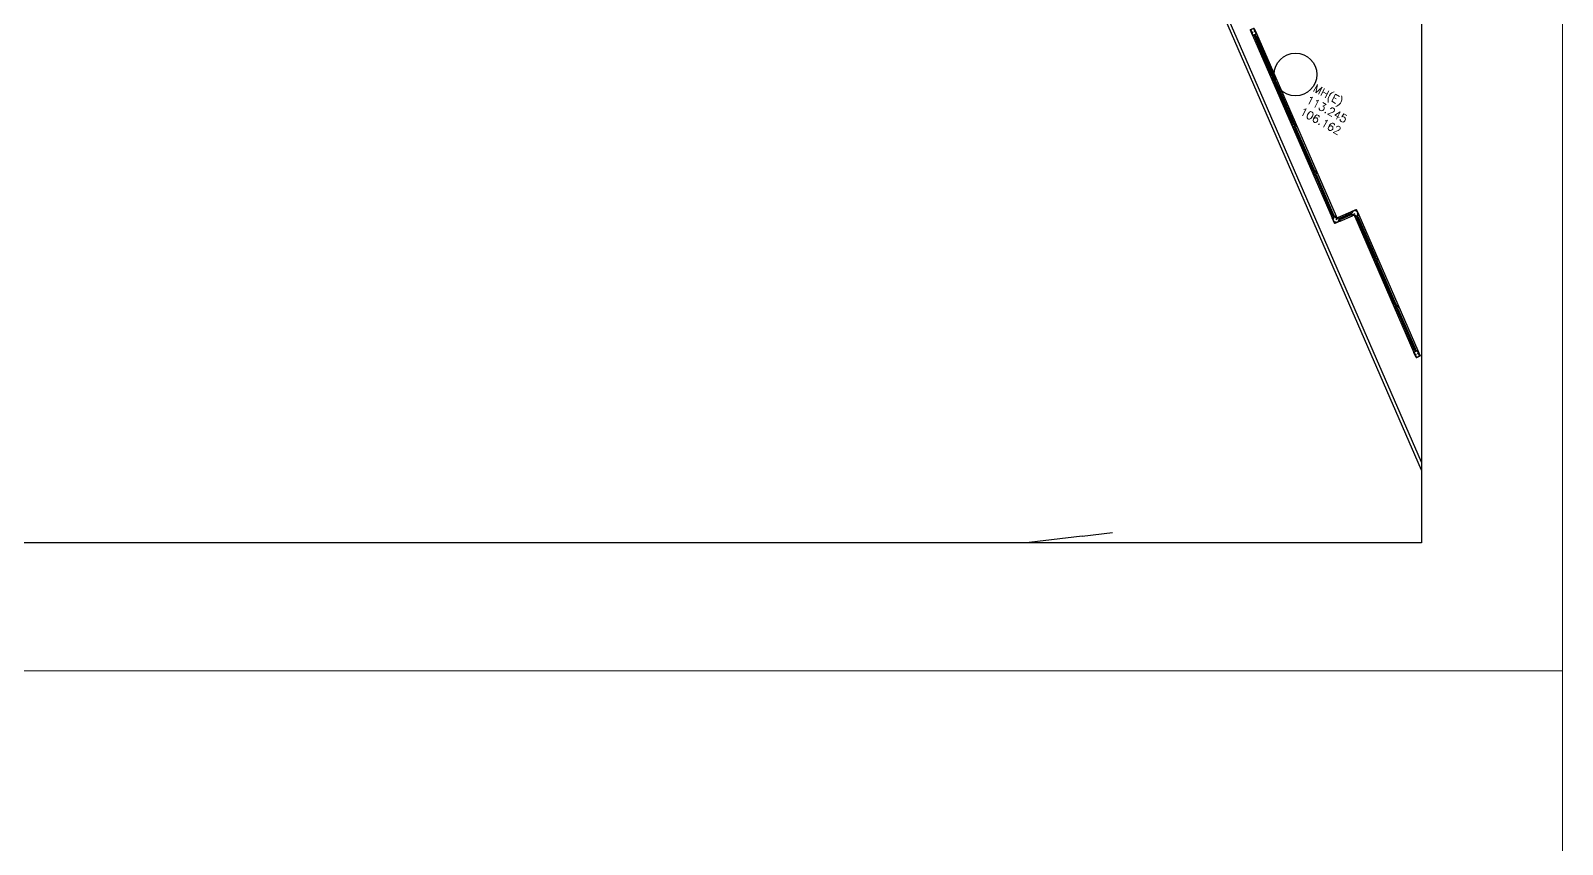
# Model space of a CAD drawing. Extents: x -15449 to 568150, y -1239737 to 53667.
# Drawn here: x 15406.89 to 15431.45, y 7552.09 to 7565.14 of the extents above; entities that cross this region are included whole.
import ezdxf

# ---------------------------------------------------------------- set-up
doc = ezdxf.new("R2010")
doc.units = 0
doc.header["$LTSCALE"] = 8
doc.layers.add('boundary line', color=1, linetype='CONTINUOUS')
doc.layers.add('KEY PLANE', color=8, linetype='CONTINUOUS')
doc.layers.add('G-ANNO-TTLB', color=7, linetype='CONTINUOUS', lineweight=9)
doc.layers.add('Title Blocks', color=255, linetype='CONTINUOUS', lineweight=9)
doc.styles.add('X-F10A-LAY-S0-00-ASITE-001_EXTG_ROOF$0$X-IMFT-LAY-S0-00-AARCH-PHASE1R$0$Standard', font='romans.shx', dxfattribs={"width": 0.85})

# ---------------------------------------------------------------- blocks, each defined once
blk = doc.blocks.new('key plane')
at = {"layer": 'boundary line'}
blk.add_lwpolyline([(0, 0), (280702, 0), (280702, -206005), (0, -206005)], close=True, dxfattribs=at)
at = {"layer": 'KEY PLANE'}
for p, q in [((280702, -202601, -113027), (261131, -157609, -113027)), ((280702, -202601, -113027), (261131, -157609, -113027)), ((280702, -202601, -113027), (261131, -157609, -113027)), ((280702, -202225, -113027), (261268, -157549, -113027)), ((280702, -202225, -113027), (261268, -157549, -113027)), ((272794, -182232, -113027), (276518, -190793, -113027)), ((272880, -182241, -111857), (272870, -182218, -113027)), ((272902, -182286, -109518), (272872, -182217, -113027)), ((272900, -182287, -109518), (272880, -182241, -111857)), ((272943, -182268, -109518), (272913, -182199, -113027)), ((272925, -182221, -111857), (272915, -182198, -113027)), ((273730, -184134, -109518), (272922, -182277, -114781)), ((272945, -182267, -109518), (272925, -182221, -111857)), ((272977, -182152, -113046), (276701, -190713, -113046)), ((273707, -184144, -109518), (273737, -184213, -113027)), ((273710, -184143, -109518), (273740, -184211, -113027)), ((273750, -184125, -109518), (273780, -184194, -113027)), ((273753, -184124, -109518), (273783, -184193, -113027)), ((273760, -184203, -113027), (273820, -184340, -113027)), ((273827, -184419, -109518), (273797, -184350, -113027)), ((273827, -184419, -113027), (273797, -184350, -113027)), ((273830, -184418, -109518), (273800, -184349, -113027)), ((273830, -184418, -113027), (273800, -184349, -113027)), ((273870, -184400, -109518), (273840, -184331, -113027)), ((273870, -184400, -113027), (273840, -184331, -113027)), ((273873, -184399, -109518), (273843, -184330, -113027)), ((273873, -184399, -113027), (273843, -184330, -113027)), ((274688, -186335, -109518), (273850, -184409, -114781)), ((274688, -186335, -113027), (273850, -184409, -113027)), ((274665, -186345, -109518), (274695, -186413, -113027)), ((274665, -186345, -113027), (274695, -186413, -113027)), ((274667, -186343, -109518), (274697, -186412, -113027)), ((274667, -186343, -113027), (274697, -186412, -113027)), ((274708, -186326, -109518), (274738, -186395, -113027)), ((274708, -186326, -113027), (274738, -186395, -113027)), ((274710, -186325, -109518), (274740, -186393, -113027)), ((274710, -186325, -113027), (274740, -186393, -113027)), ((274717, -186403, -113027), (274777, -186541, -113027)), ((274784, -186620, -109518), (274754, -186551, -113027)), ((274784, -186620, -113027), (274754, -186551, -113027)), ((274787, -186619, -109518), (274757, -186550, -113027)), ((274787, -186619, -113027), (274757, -186550, -113027)), ((274827, -186601, -109518), (274797, -186532, -113027)), ((274827, -186601, -113027), (274797, -186532, -113027)), ((274830, -186600, -109518), (274800, -186531, -113027)), ((274830, -186600, -113027), (274800, -186531, -113027)), ((274807, -186610, -109518), (275645, -188535, -114781)), ((274807, -186610, -113027), (275645, -188535, -113027)), ((275622, -188545, -109518), (275652, -188614, -113027)), ((275622, -188545, -113027), (275652, -188614, -113027)), ((275625, -188544, -109518), (275655, -188613, -113027)), ((275625, -188544, -113027), (275655, -188613, -113027)), ((275665, -188527, -109518), (275695, -188595, -113027)), ((275665, -188527, -113027), (275695, -188595, -113027)), ((275668, -188525, -109518), (275698, -188594, -113027)), ((275668, -188525, -113027), (275698, -188594, -113027)), ((275735, -188742, -113027), (275675, -188604, -113027)), ((275785, -188802, -109518), (275755, -188733, -113027)), ((275787, -188801, -109518), (275758, -188732, -113027)), ((275742, -188821, -109518), (275712, -188752, -113027)), ((275744, -188819, -109518), (275714, -188751, -113027)), ((275765, -188811, -109518), (276572, -190667, -114781)), ((276549, -190677, -109518), (276569, -190723, -111857)), ((276552, -190676, -109518), (276582, -190745, -113027)), ((276569, -190723, -111857), (276579, -190746, -113027)), ((276592, -190659, -109518), (276622, -190727, -113027)), ((276595, -190658, -109518), (276615, -190703, -111857)), ((276615, -190703, -111857), (276625, -190726, -113027)), ((276734, -190788, -113027), (276724, -190812, -113027)), ((276809, -190755, -113027), (277392, -190502, -113027)), ((276924, -190787, -109518), (276855, -190817, -113027)), ((276925, -190790, -109518), (276857, -190820, -113027)), ((276943, -190830, -109518), (276874, -190860, -113027)), ((276944, -190833, -109518), (276875, -190863, -113027)), ((276889, -190939, -113027), (277471, -190685, -113027)), ((276934, -190810, -109518), (277346, -190631, -114801)), ((277336, -190608, -109537), (277405, -190578, -113046)), ((277337, -190611, -109537), (277406, -190581, -113046)), ((277355, -190651, -109537), (277424, -190621, -113046)), ((277356, -190654, -109537), (277425, -190624, -113046)), ((277547, -190653, -113046), (277556, -190629, -113046)), ((277579, -190728, -113027), (280346, -197088, -113027)), ((277685, -190783, -109518), (277655, -190714, -113027)), ((277685, -190783, -113027), (277655, -190714, -113027)), ((277688, -190782, -109518), (277658, -190713, -113027)), ((277688, -190782, -113027), (277658, -190713, -113027)), ((277728, -190764, -109518), (277698, -190696, -113027)), ((277728, -190764, -113027), (277698, -190696, -113027)), ((277731, -190763, -109518), (277701, -190694, -113027)), ((277731, -190763, -113027), (277701, -190694, -113027)), ((278516, -192630, -109518), (277708, -190773, -114781)), ((278516, -192630, -113027), (277708, -190773, -113027)), ((277763, -190648, -113046), (280529, -197008, -113046)), ((278493, -192640, -109518), (278523, -192709, -113027)), ((278493, -192640, -113027), (278523, -192709, -113027)), ((278496, -192639, -109518), (278526, -192708, -113027)), ((278496, -192639, -113027), (278526, -192708, -113027)), ((278536, -192621, -109518), (278566, -192690, -113027)), ((278536, -192621, -113027), (278566, -192690, -113027)), ((278539, -192620, -109518), (278569, -192689, -113027)), ((278539, -192620, -113027), (278569, -192689, -113027)), ((278546, -192699, -113027), (278606, -192836, -113027)), ((278613, -192915, -109518), (278583, -192846, -113027)), ((278613, -192915, -113027), (278583, -192846, -113027)), ((278615, -192914, -109518), (278585, -192845, -113027)), ((278615, -192914, -113027), (278585, -192845, -113027)), ((278656, -192896, -109518), (278626, -192828, -113027)), ((278656, -192896, -113027), (278626, -192828, -113027)), ((278658, -192895, -109518), (278628, -192826, -113027)), ((278658, -192895, -113027), (278628, -192826, -113027)), ((278635, -192905, -109518), (279473, -194831, -114781)), ((278635, -192905, -113027), (279473, -194831, -113027)), ((279450, -194841, -109518), (279480, -194910, -113027)), ((279450, -194841, -113027), (279480, -194910, -113027)), ((279453, -194840, -109518), (279483, -194908, -113027)), ((279453, -194840, -113027), (279483, -194908, -113027)), ((279493, -194822, -109518), (279523, -194891, -113027)), ((279493, -194822, -113027), (279523, -194891, -113027)), ((279496, -194821, -109518), (279526, -194890, -113027)), ((279496, -194821, -113027), (279526, -194890, -113027)), ((279563, -195037, -113027), (279503, -194900, -113027)), ((279570, -195116, -109518), (279540, -195047, -113027)), ((279573, -195115, -109518), (279543, -195046, -113027)), ((279613, -195097, -109518), (279583, -195028, -113027)), ((279616, -195096, -109518), (279586, -195027, -113027)), ((279593, -195106, -109518), (280400, -196963, -114781)), ((280378, -196973, -109518), (280398, -197019, -111857)), ((280380, -196972, -109518), (280410, -197041, -113027)), ((280398, -197019, -111857), (280407, -197042, -113027)), ((280421, -196954, -109518), (280451, -197023, -113027)), ((280423, -196953, -109518), (280443, -196999, -111857)), ((280443, -196999, -111857), (280453, -197022, -113027)), ((264800, -205698, -113027), (262318, -205998, -113027)), ((264800, -205698, -113027), (266235, -205526, -113027))]:
    blk.add_line(p, q, dxfattribs=at)
for points, elevation in [([(272698, -181966), (272848, -181900), (272872, -181910), (272977, -182152), (272968, -182175), (272817, -182241), (272794, -182232), (272688, -181989)], -114781), ([(272961, -182159), (272855, -181917), (272705, -181982), (272810, -182224)], -114781), ([(272955, -182263), (273763, -184120), (273698, -184148), (272890, -182291)], -114781), ([(273751, -184370), (273889, -184310), (273829, -184173), (273691, -184233)], -113027), ([(273882, -184395), (274720, -186321), (274655, -186349), (273817, -184423)], -114781), ([(273882, -184395), (274720, -186321), (274655, -186349), (273817, -184423)], -113027), ([(274709, -186571), (274846, -186511), (274786, -186373), (274649, -186433)], -113027), ([(275677, -188521), (274840, -186596), (274775, -186624), (275612, -188550)], -114781), ([(275677, -188521), (274840, -186596), (274775, -186624), (275612, -188550)], -113027), ([(275606, -188634), (275744, -188574), (275803, -188712), (275666, -188772)], -113027), ([(276605, -190653), (275797, -188796), (275732, -188825), (276540, -190682)], -114781), ([(276623, -191035), (276518, -190793), (276527, -190769), (276677, -190704), (276701, -190713), (276734, -190788), (276809, -190755), (276833, -190765), (276898, -190915), (276889, -190939), (276647, -191044)], -113027), ([(276685, -190720), (276724, -190812), (276816, -190772), (276882, -190922), (276639, -191028), (276534, -190785)], -113027), ([(277332, -190598), (276920, -190778), (276948, -190842), (277360, -190663)], -114781), ([(277657, -190406), (277763, -190648), (277753, -190672), (277603, -190737), (277579, -190728), (277547, -190653), (277471, -190685), (277448, -190676), (277382, -190526), (277392, -190502), (277634, -190397)], -113046), ([(277596, -190721), (277556, -190629), (277464, -190669), (277399, -190518), (277641, -190413), (277746, -190655)], -113046), ([(277740, -190759), (278548, -192616), (278483, -192644), (277676, -190787)], -114781), ([(277740, -190759), (278548, -192616), (278483, -192644), (277676, -190787)], -113027), ([(278537, -192866), (278674, -192807), (278614, -192669), (278477, -192729)], -113027), ([(279506, -194817), (278668, -192891), (278603, -192919), (279441, -194845)], -114781), ([(279506, -194817), (278668, -192891), (278603, -192919), (279441, -194845)], -113027), ([(279434, -194930), (279572, -194870), (279632, -195007), (279494, -195067)], -113027), ([(280433, -196949), (279625, -195092), (279560, -195120), (280368, -196977)], -114781), ([(280355, -197064), (280506, -196999), (280529, -197008), (280635, -197250), (280625, -197274), (280475, -197340), (280451, -197330), (280346, -197088)], -113046), ([(280618, -197258), (280513, -197016), (280362, -197081), (280468, -197323)], -113046)]:
    blk.add_lwpolyline(points, close=True, dxfattribs=dict(at, elevation=elevation))
for points, elevation in [([(272780, -182083), (272775, -182096), (272816, -182078)], -114781), ([(272794, -182232), (272810, -182224), (272817, -182241)], -114781), ([(272878, -182040), (272891, -182045), (272850, -182063)], -114781), ([(272968, -182175), (272961, -182159), (272977, -182152)], -114781), ([(273742, -184287), (273737, -184300), (273778, -184282)], -113027), ([(273834, -184247), (273847, -184252), (273806, -184270)], -113027), ([(274700, -186488), (274694, -186501), (274736, -186483)], -113027), ([(274791, -186448), (274804, -186453), (274763, -186471)], -113027), ([(275661, -188698), (275648, -188692), (275689, -188674)], -113027), ([(275753, -188658), (275758, -188644), (275716, -188662)], -113027), ([(276518, -190793), (276534, -190785), (276527, -190769)], -113027), ([(276584, -190829), (276571, -190824), (276612, -190806)], -113027), ([(276682, -190786), (276688, -190773), (276646, -190791)], -113027), ([(276701, -190713), (276685, -190720), (276677, -190704)], -113027), ([(276720, -190849), (276715, -190836), (276698, -190878)], -113027), ([(276791, -190814), (276778, -190809), (276796, -190850)], -113027), ([(276809, -190755), (276816, -190772), (276833, -190765)], -113027), ([(276833, -190912), (276828, -190925), (276810, -190884)], -113027), ([(277382, -190526), (277399, -190518), (277392, -190502)], -113046), ([(277447, -190529), (277452, -190515), (277470, -190557)], -113046), ([(277471, -190685), (277464, -190669), (277448, -190676)], -113046), ([(277489, -190627), (277503, -190632), (277485, -190591)], -113046), ([(277560, -190592), (277565, -190605), (277582, -190563)], -113046), ([(277579, -190728), (277596, -190721), (277603, -190737)], -113046), ([(277598, -190654), (277593, -190667), (277634, -190649)], -113046), ([(277615, -190452), (277628, -190446), (277611, -190488)], -113046), ([(277657, -190406), (277641, -190413), (277634, -190397)], -113046), ([(277696, -190612), (277709, -190617), (277668, -190635)], -113046), ([(277763, -190648), (277746, -190655), (277753, -190672)], -113046), ([(276623, -191035), (276639, -191028), (276647, -191044)], -113027), ([(276665, -190989), (276652, -190995), (276669, -190953)], -113027), ([(276898, -190915), (276882, -190922), (276889, -190939)], -113027), ([(278528, -192783), (278523, -192796), (278564, -192778)], -113027), ([(278619, -192743), (278633, -192748), (278591, -192766)], -113027), ([(279489, -194993), (279476, -194988), (279517, -194970)], -113027), ([(279581, -194953), (279586, -194940), (279545, -194958)], -113027), ([(280355, -197064), (280362, -197081), (280346, -197088)], -113046), ([(280437, -197181), (280432, -197195), (280473, -197177)], -113046), ([(280451, -197330), (280468, -197323), (280475, -197340)], -113046), ([(280529, -197008), (280513, -197016), (280506, -196999)], -113046), ([(280535, -197139), (280548, -197144), (280507, -197162)], -113046), ([(280625, -197274), (280618, -197258), (280635, -197250)], -113046)]:
    blk.add_lwpolyline(points, dxfattribs=dict(at, elevation=elevation))
at = {"layer": 'KEY PLANE', "ltscale": 0.1}
for points, elevation in [([(272896, -182291, -0.414214), (272897, -182288), (272948, -182266, -0.414214), (272951, -182267), (272962, -182292), (272961, -182293), (272950, -182268, 0.414214), (272948, -182267), (272898, -182289, 0.414214), (272897, -182291), (272908, -182316), (272907, -182316)], -114781), ([(272990, -182408), (272976, -182443, 0.414214), (272977, -182447), (272978, -182447), (272996, -182400), (272950, -182382), (272949, -182383, 0.414214), (272951, -182386), (272986, -182399, -0.414214)], -113027), ([(273047, -182541), (273034, -182576, 0.414214), (273035, -182580), (273036, -182580), (273054, -182533), (273007, -182515), (273007, -182515, 0.414214), (273009, -182519), (273043, -182532, -0.414214)], -113027), ([(273105, -182674), (273092, -182709, 0.414214), (273093, -182713), (273093, -182713), (273112, -182666), (273065, -182648), (273065, -182648, 0.414214), (273066, -182652), (273101, -182665, -0.414214)], -113027), ([(273163, -182807), (273149, -182842, 0.414214), (273151, -182845), (273151, -182846), (273170, -182799), (273123, -182781), (273123, -182781, 0.414214), (273124, -182785), (273159, -182798, -0.414214)], -113027), ([(273221, -182940), (273207, -182975, 0.414214), (273209, -182978), (273209, -182979), (273227, -182932), (273181, -182914), (273181, -182914, 0.414214), (273182, -182918), (273217, -182931, -0.414214)], -113027), ([(273279, -183073), (273265, -183108, 0.414214), (273266, -183111), (273267, -183112), (273285, -183065), (273239, -183047), (273239, -183047, 0.414214), (273240, -183050), (273275, -183064, -0.414214)], -113027), ([(273337, -183206), (273323, -183241, 0.414214), (273324, -183244), (273325, -183245), (273343, -183198), (273297, -183180), (273296, -183180, 0.414214), (273298, -183183), (273333, -183197, -0.414214)], -113027), ([(273394, -183339), (273381, -183374, 0.414214), (273382, -183377), (273383, -183378), (273401, -183331), (273354, -183313), (273354, -183313, 0.414214), (273356, -183316), (273391, -183330, -0.414214)], -113027), ([(273452, -183472), (273439, -183507, 0.414214), (273440, -183510), (273440, -183511), (273459, -183464), (273412, -183446), (273412, -183446, 0.414214), (273413, -183449), (273448, -183463, -0.414214)], -113027), ([(273510, -183605), (273496, -183640, 0.414214), (273498, -183643), (273498, -183644), (273517, -183597), (273470, -183579), (273470, -183579, 0.414214), (273471, -183582), (273506, -183596, -0.414214)], -113027), ([(273568, -183738), (273554, -183773, 0.414214), (273556, -183776), (273556, -183776), (273574, -183730), (273528, -183712), (273528, -183712, 0.414214), (273529, -183715), (273564, -183729, -0.414214)], -113027), ([(273626, -183871), (273612, -183906, 0.414214), (273613, -183909), (273614, -183909), (273632, -183863), (273586, -183845), (273586, -183845, 0.414214), (273587, -183848), (273622, -183862, -0.414214)], -113027), ([(273684, -184004), (273670, -184039, 0.414214), (273671, -184042), (273672, -184042), (273690, -183996), (273644, -183978), (273643, -183978, 0.414214), (273645, -183981), (273680, -183995, -0.414214)], -113027), ([(273702, -184143, 0.414214), (273705, -184145), (273755, -184123, 0.414214), (273757, -184119), (273746, -184094), (273744, -184095), (273755, -184120, -0.414214), (273755, -184121), (273704, -184143, -0.414214), (273703, -184143), (273692, -184118), (273691, -184118)], -114781), ([(273823, -184423, -0.414214), (273825, -184420), (273875, -184398, -0.414214), (273878, -184399), (273889, -184424), (273888, -184425), (273877, -184400, 0.414214), (273876, -184399), (273825, -184421, 0.414214), (273825, -184423), (273836, -184448), (273834, -184448)], -114781), ([(273823, -184423, -0.414214), (273825, -184420), (273875, -184398, -0.414214), (273878, -184399), (273889, -184424), (273888, -184425), (273877, -184400, 0.414214), (273876, -184399), (273825, -184421, 0.414214), (273825, -184423), (273836, -184448), (273834, -184448)], -113027), ([(273903, -184508), (273889, -184543, 0.414214), (273891, -184547), (273891, -184547), (273909, -184500), (273863, -184482), (273863, -184482, 0.414214), (273864, -184486), (273899, -184499, -0.414214)], -114781), ([(273961, -184641), (273947, -184676, 0.414214), (273948, -184679), (273949, -184680), (273967, -184633), (273921, -184615), (273921, -184615, 0.414214), (273922, -184619), (273957, -184632, -0.414214)], -114781), ([(273961, -184641), (273947, -184676, 0.414214), (273948, -184679), (273949, -184680), (273967, -184633), (273921, -184615), (273921, -184615, 0.414214), (273922, -184619), (273957, -184632, -0.414214)], -113027), ([(274019, -184774), (274005, -184809, 0.414214), (274006, -184812), (274007, -184813), (274025, -184766), (273979, -184748), (273978, -184748, 0.414214), (273980, -184752), (274015, -184765, -0.414214)], -114781), ([(274019, -184774), (274005, -184809, 0.414214), (274006, -184812), (274007, -184813), (274025, -184766), (273979, -184748), (273978, -184748, 0.414214), (273980, -184752), (274015, -184765, -0.414214)], -113027), ([(274077, -184907), (274063, -184942, 0.414214), (274064, -184945), (274065, -184946), (274083, -184899), (274036, -184881), (274036, -184881, 0.414214), (274038, -184884), (274073, -184898, -0.414214)], -114781), ([(274077, -184907), (274063, -184942, 0.414214), (274064, -184945), (274065, -184946), (274083, -184899), (274036, -184881), (274036, -184881, 0.414214), (274038, -184884), (274073, -184898, -0.414214)], -113027), ([(274134, -185040), (274121, -185075, 0.414214), (274122, -185078), (274123, -185079), (274141, -185032), (274094, -185014), (274094, -185014, 0.414214), (274095, -185017), (274130, -185031, -0.414214)], -114781), ([(274134, -185040), (274121, -185075, 0.414214), (274122, -185078), (274123, -185079), (274141, -185032), (274094, -185014), (274094, -185014, 0.414214), (274095, -185017), (274130, -185031, -0.414214)], -113027), ([(274192, -185173), (274178, -185208, 0.414214), (274180, -185211), (274180, -185212), (274199, -185165), (274152, -185147), (274152, -185147, 0.414214), (274153, -185150), (274188, -185164, -0.414214)], -114781), ([(274192, -185173), (274178, -185208, 0.414214), (274180, -185211), (274180, -185212), (274199, -185165), (274152, -185147), (274152, -185147, 0.414214), (274153, -185150), (274188, -185164, -0.414214)], -113027), ([(274250, -185306), (274236, -185341, 0.414214), (274238, -185344), (274238, -185345), (274257, -185298), (274210, -185280), (274210, -185280, 0.414214), (274211, -185283), (274246, -185297, -0.414214)], -114781), ([(274250, -185306), (274236, -185341, 0.414214), (274238, -185344), (274238, -185345), (274257, -185298), (274210, -185280), (274210, -185280, 0.414214), (274211, -185283), (274246, -185297, -0.414214)], -113027), ([(274308, -185439), (274294, -185474, 0.414214), (274295, -185477), (274296, -185478), (274314, -185431), (274268, -185413), (274268, -185413, 0.414214), (274269, -185416), (274304, -185430, -0.414214)], -114781), ([(274308, -185439), (274294, -185474, 0.414214), (274295, -185477), (274296, -185478), (274314, -185431), (274268, -185413), (274268, -185413, 0.414214), (274269, -185416), (274304, -185430, -0.414214)], -113027), ([(274366, -185572), (274352, -185607, 0.414214), (274353, -185610), (274354, -185610), (274372, -185564), (274326, -185546), (274325, -185546, 0.414214), (274327, -185549), (274362, -185563, -0.414214)], -114781), ([(274366, -185572), (274352, -185607, 0.414214), (274353, -185610), (274354, -185610), (274372, -185564), (274326, -185546), (274325, -185546, 0.414214), (274327, -185549), (274362, -185563, -0.414214)], -113027), ([(274424, -185705), (274410, -185740, 0.414214), (274411, -185743), (274412, -185743), (274430, -185697), (274384, -185679), (274383, -185679, 0.414214), (274385, -185682), (274420, -185696, -0.414214)], -114781), ([(274424, -185705), (274410, -185740, 0.414214), (274411, -185743), (274412, -185743), (274430, -185697), (274384, -185679), (274383, -185679, 0.414214), (274385, -185682), (274420, -185696, -0.414214)], -113027), ([(274481, -185838), (274468, -185873, 0.414214), (274469, -185876), (274470, -185876), (274488, -185830), (274441, -185812), (274441, -185812, 0.414214), (274442, -185815), (274477, -185829, -0.414214)], -114781), ([(274481, -185838), (274468, -185873, 0.414214), (274469, -185876), (274470, -185876), (274488, -185830), (274441, -185812), (274441, -185812, 0.414214), (274442, -185815), (274477, -185829, -0.414214)], -113027), ([(274539, -185971), (274525, -186006, 0.414214), (274527, -186009), (274527, -186009), (274546, -185963), (274499, -185945), (274499, -185945, 0.414214), (274500, -185948), (274535, -185962, -0.414214)], -114781), ([(274539, -185971), (274525, -186006, 0.414214), (274527, -186009), (274527, -186009), (274546, -185963), (274499, -185945), (274499, -185945, 0.414214), (274500, -185948), (274535, -185962, -0.414214)], -113027), ([(274597, -186104), (274583, -186139, 0.414214), (274585, -186142), (274585, -186142), (274604, -186096), (274557, -186077), (274557, -186078, 0.414214), (274558, -186081), (274593, -186095, -0.414214)], -114781), ([(274597, -186104), (274583, -186139, 0.414214), (274585, -186142), (274585, -186142), (274604, -186096), (274557, -186077), (274557, -186078, 0.414214), (274558, -186081), (274593, -186095, -0.414214)], -113027), ([(274655, -186237), (274641, -186272, 0.414214), (274643, -186275), (274643, -186275), (274661, -186229), (274615, -186210), (274615, -186211, 0.414214), (274616, -186214), (274651, -186228, -0.414214)], -114781), ([(274655, -186237), (274641, -186272, 0.414214), (274643, -186275), (274643, -186275), (274661, -186229), (274615, -186210), (274615, -186211, 0.414214), (274616, -186214), (274651, -186228, -0.414214)], -113027), ([(274659, -186344, 0.414214), (274662, -186346), (274713, -186324, 0.414214), (274714, -186320), (274703, -186295), (274702, -186296), (274713, -186321, -0.414214), (274712, -186322), (274662, -186344, -0.414214), (274660, -186344), (274650, -186318), (274648, -186319)], -114781), ([(274659, -186344, 0.414214), (274662, -186346), (274713, -186324, 0.414214), (274714, -186320), (274703, -186295), (274702, -186296), (274713, -186321, -0.414214), (274712, -186322), (274662, -186344, -0.414214), (274660, -186344), (274650, -186318), (274648, -186319)], -113027), ([(274781, -186624, -0.414214), (274782, -186621), (274832, -186599, -0.414214), (274836, -186600), (274847, -186625), (274845, -186626), (274834, -186601, 0.414214), (274833, -186600), (274783, -186622, 0.414214), (274782, -186623), (274793, -186649), (274792, -186649)], -114781), ([(274781, -186624, -0.414214), (274782, -186621), (274832, -186599, -0.414214), (274836, -186600), (274847, -186625), (274845, -186626), (274834, -186601, 0.414214), (274833, -186600), (274783, -186622, 0.414214), (274782, -186623), (274793, -186649), (274792, -186649)], -113027), ([(274856, -186700), (274821, -186686, -0.414214), (274820, -186683), (274820, -186683), (274867, -186701), (274848, -186748), (274848, -186747, -0.414214), (274847, -186744), (274860, -186709, 0.414214)], -114781), ([(274856, -186700), (274821, -186686, -0.414214), (274820, -186683), (274820, -186683), (274867, -186701), (274848, -186748), (274848, -186747, -0.414214), (274847, -186744), (274860, -186709, 0.414214)], -113027), ([(274914, -186833), (274879, -186819, -0.414214), (274878, -186816), (274878, -186816), (274925, -186834), (274906, -186881), (274906, -186880, -0.414214), (274904, -186877), (274918, -186842, 0.414214)], -114781), ([(274914, -186833), (274879, -186819, -0.414214), (274878, -186816), (274878, -186816), (274925, -186834), (274906, -186881), (274906, -186880, -0.414214), (274904, -186877), (274918, -186842, 0.414214)], -113027), ([(274972, -186966), (274937, -186952, -0.414214), (274936, -186949), (274936, -186949), (274982, -186967), (274964, -187013), (274964, -187013, -0.414214), (274962, -187010), (274976, -186975, 0.414214)], -114781), ([(274972, -186966), (274937, -186952, -0.414214), (274936, -186949), (274936, -186949), (274982, -186967), (274964, -187013), (274964, -187013, -0.414214), (274962, -187010), (274976, -186975, 0.414214)], -113027), ([(275030, -187099), (274995, -187085, -0.414214), (274994, -187082), (274994, -187082), (275040, -187100), (275022, -187146), (275021, -187146, -0.414214), (275020, -187143), (275034, -187108, 0.414214)], -114781), ([(275030, -187099), (274995, -187085, -0.414214), (274994, -187082), (274994, -187082), (275040, -187100), (275022, -187146), (275021, -187146, -0.414214), (275020, -187143), (275034, -187108, 0.414214)], -113027), ([(275088, -187232), (275053, -187218, -0.414214), (275051, -187215), (275052, -187215), (275098, -187233), (275080, -187279), (275079, -187279, -0.414214), (275078, -187276), (275092, -187241, 0.414214)], -114781), ([(275088, -187232), (275053, -187218, -0.414214), (275051, -187215), (275052, -187215), (275098, -187233), (275080, -187279), (275079, -187279, -0.414214), (275078, -187276), (275092, -187241, 0.414214)], -113027), ([(275146, -187365), (275111, -187351, -0.414214), (275109, -187348), (275109, -187348), (275156, -187366), (275138, -187412), (275137, -187412, -0.414214), (275136, -187409), (275150, -187374, 0.414214)], -114781), ([(275146, -187365), (275111, -187351, -0.414214), (275109, -187348), (275109, -187348), (275156, -187366), (275138, -187412), (275137, -187412, -0.414214), (275136, -187409), (275150, -187374, 0.414214)], -113027), ([(275203, -187498), (275168, -187484, -0.414214), (275167, -187481), (275167, -187481), (275214, -187499), (275196, -187545), (275195, -187545, -0.414214), (275194, -187542), (275207, -187507, 0.414214)], -114781), ([(275203, -187498), (275168, -187484, -0.414214), (275167, -187481), (275167, -187481), (275214, -187499), (275196, -187545), (275195, -187545, -0.414214), (275194, -187542), (275207, -187507, 0.414214)], -113027), ([(275261, -187631), (275226, -187617, -0.414214), (275225, -187614), (275225, -187613), (275272, -187632), (275253, -187678), (275253, -187678, -0.414214), (275251, -187675), (275265, -187640, 0.414214)], -114781), ([(275261, -187631), (275226, -187617, -0.414214), (275225, -187614), (275225, -187613), (275272, -187632), (275253, -187678), (275253, -187678, -0.414214), (275251, -187675), (275265, -187640, 0.414214)], -113027), ([(275319, -187764), (275284, -187750, -0.414214), (275283, -187747), (275283, -187746), (275330, -187765), (275311, -187811), (275311, -187811, -0.414214), (275309, -187808), (275323, -187773, 0.414214)], -114781), ([(275319, -187764), (275284, -187750, -0.414214), (275283, -187747), (275283, -187746), (275330, -187765), (275311, -187811), (275311, -187811, -0.414214), (275309, -187808), (275323, -187773, 0.414214)], -113027), ([(275377, -187897), (275342, -187883, -0.414214), (275341, -187880), (275341, -187879), (275387, -187898), (275369, -187944), (275368, -187944, -0.414214), (275367, -187941), (275381, -187906, 0.414214)], -114781), ([(275377, -187897), (275342, -187883, -0.414214), (275341, -187880), (275341, -187879), (275387, -187898), (275369, -187944), (275368, -187944, -0.414214), (275367, -187941), (275381, -187906, 0.414214)], -113027), ([(275435, -188030), (275400, -188016, -0.414214), (275398, -188013), (275399, -188012), (275445, -188031), (275427, -188077), (275426, -188077, -0.414214), (275425, -188074), (275439, -188039, 0.414214)], -114781), ([(275435, -188030), (275400, -188016, -0.414214), (275398, -188013), (275399, -188012), (275445, -188031), (275427, -188077), (275426, -188077, -0.414214), (275425, -188074), (275439, -188039, 0.414214)], -113027), ([(275493, -188163), (275458, -188149, -0.414214), (275456, -188146), (275456, -188145), (275503, -188164), (275485, -188210), (275484, -188210, -0.414214), (275483, -188207), (275497, -188172, 0.414214)], -114781), ([(275493, -188163), (275458, -188149, -0.414214), (275456, -188146), (275456, -188145), (275503, -188164), (275485, -188210), (275484, -188210, -0.414214), (275483, -188207), (275497, -188172, 0.414214)], -113027), ([(275550, -188296), (275515, -188282, -0.414214), (275514, -188279), (275514, -188278), (275561, -188297), (275543, -188343), (275542, -188343, -0.414214), (275541, -188340), (275554, -188305, 0.414214)], -114781), ([(275550, -188296), (275515, -188282, -0.414214), (275514, -188279), (275514, -188278), (275561, -188297), (275543, -188343), (275542, -188343, -0.414214), (275541, -188340), (275554, -188305, 0.414214)], -113027), ([(275608, -188429), (275573, -188415, -0.414214), (275572, -188412), (275572, -188411), (275619, -188430), (275600, -188476), (275600, -188476, -0.414214), (275598, -188473), (275612, -188438, 0.414214)], -114781), ([(275616, -188545, 0.414214), (275620, -188546), (275670, -188525, 0.414214), (275671, -188521), (275660, -188496), (275659, -188497), (275670, -188522, -0.414214), (275669, -188523), (275619, -188545, -0.414214), (275618, -188544), (275607, -188519), (275605, -188520)], -114781), ([(275616, -188545, 0.414214), (275620, -188546), (275670, -188525, 0.414214), (275671, -188521), (275660, -188496), (275659, -188497), (275670, -188522, -0.414214), (275669, -188523), (275619, -188545, -0.414214), (275618, -188544), (275607, -188519), (275605, -188520)], -113027), ([(275738, -188825, -0.414214), (275739, -188821), (275790, -188800, -0.414214), (275793, -188801), (275804, -188826), (275803, -188827), (275792, -188802, 0.414214), (275790, -188801), (275740, -188823, 0.414214), (275740, -188824), (275750, -188849), (275749, -188850)], -114781), ([(275828, -188933), (275793, -188919, -0.414214), (275791, -188916), (275792, -188916), (275838, -188934), (275820, -188980), (275819, -188980, -0.414214), (275818, -188977), (275832, -188942, 0.414214)], -113027), ([(275886, -189066), (275851, -189052, -0.414214), (275849, -189049), (275849, -189049), (275896, -189067), (275878, -189113), (275877, -189113, -0.414214), (275876, -189110), (275889, -189075, 0.414214)], -113027), ([(275943, -189199), (275908, -189185, -0.414214), (275907, -189182), (275907, -189182), (275954, -189200), (275935, -189246), (275935, -189246, -0.414214), (275934, -189243), (275947, -189208, 0.414214)], -113027), ([(276001, -189332), (275966, -189318, -0.414214), (275965, -189315), (275965, -189315), (276012, -189333), (275993, -189379), (275993, -189379, -0.414214), (275991, -189376), (276005, -189341, 0.414214)], -113027), ([(276059, -189465), (276024, -189451, -0.414214), (276023, -189448), (276023, -189447), (276069, -189466), (276051, -189512), (276051, -189512, -0.414214), (276049, -189509), (276063, -189474, 0.414214)], -113027), ([(276117, -189598), (276082, -189584, -0.414214), (276081, -189581), (276081, -189580), (276127, -189599), (276109, -189645), (276108, -189645, -0.414214), (276107, -189642), (276121, -189607, 0.414214)], -113027), ([(276175, -189731), (276140, -189717, -0.414214), (276138, -189714), (276139, -189713), (276185, -189732), (276167, -189778), (276166, -189778, -0.414214), (276165, -189775), (276179, -189740, 0.414214)], -113027), ([(276233, -189864), (276198, -189850, -0.414214), (276196, -189847), (276196, -189846), (276243, -189865), (276225, -189911), (276224, -189911, -0.414214), (276223, -189908), (276236, -189873, 0.414214)], -113027), ([(276290, -189997), (276255, -189983, -0.414214), (276254, -189980), (276254, -189979), (276301, -189998), (276282, -190044), (276282, -190044, -0.414214), (276281, -190041), (276294, -190006, 0.414214)], -113027), ([(276348, -190130), (276313, -190116, -0.414214), (276312, -190113), (276312, -190112), (276359, -190131), (276340, -190177), (276340, -190177, -0.414214), (276338, -190174), (276352, -190139, 0.414214)], -113027), ([(276406, -190263), (276371, -190249, -0.414214), (276370, -190246), (276370, -190245), (276416, -190264), (276398, -190310), (276398, -190310, -0.414214), (276396, -190307), (276410, -190272, 0.414214)], -113027), ([(276464, -190396), (276429, -190382, -0.414214), (276428, -190379), (276428, -190378), (276474, -190397), (276456, -190443), (276455, -190443, -0.414214), (276454, -190440), (276468, -190405, 0.414214)], -113027), ([(276522, -190529), (276487, -190515, -0.414214), (276485, -190512), (276486, -190511), (276532, -190530), (276514, -190576), (276513, -190576, -0.414214), (276512, -190573), (276526, -190538, 0.414214)], -113027), ([(276544, -190677, 0.414214), (276547, -190678), (276597, -190657, 0.414214), (276599, -190653), (276588, -190628), (276586, -190629), (276597, -190654, -0.414214), (276597, -190655), (276546, -190677, -0.414214), (276545, -190676), (276534, -190651), (276533, -190652)], -114781), ([(276948, -190836, -0.414214), (276945, -190835), (276923, -190785, -0.414214), (276925, -190781), (276950, -190770), (276950, -190772), (276925, -190783, 0.414214), (276925, -190784), (276947, -190834, 0.414214), (276948, -190835), (276973, -190824), (276974, -190826)], -114781), ([(276999, -190772), (276985, -190807, -0.414214), (276982, -190808), (276982, -190808), (277000, -190761), (277046, -190780), (277046, -190780, -0.414214), (277043, -190782), (277008, -190768, 0.414214)], -114781), ([(277132, -190714), (277118, -190749, -0.414214), (277115, -190750), (277115, -190750), (277133, -190704), (277179, -190722), (277179, -190722, -0.414214), (277176, -190724), (277141, -190710, 0.414214)], -114781), ([(277265, -190656), (277251, -190691, -0.414214), (277248, -190693), (277248, -190692), (277266, -190646), (277312, -190664), (277312, -190665, -0.414214), (277309, -190666), (277274, -190652, 0.414214)], -114781), ([(277356, -190659, 0.414214), (277357, -190656), (277335, -190606, 0.414214), (277332, -190604), (277307, -190615), (277307, -190617), (277332, -190606, -0.414214), (277334, -190606), (277356, -190656, -0.414214), (277355, -190658), (277330, -190669), (277331, -190670)], -114801), ([(277682, -190788, -0.414214), (277683, -190784), (277733, -190762, -0.414214), (277737, -190764), (277748, -190789), (277746, -190789), (277735, -190764, 0.414214), (277734, -190764), (277684, -190786, 0.414214), (277683, -190787), (277694, -190812), (277693, -190813)], -114781), ([(277682, -190788, -0.414214), (277683, -190784), (277733, -190762, -0.414214), (277737, -190764), (277748, -190789), (277746, -190789), (277735, -190764, 0.414214), (277734, -190764), (277684, -190786, 0.414214), (277683, -190787), (277694, -190812), (277693, -190813)], -113027), ([(277746, -190838), (277732, -190873, 0.414214), (277734, -190876), (277734, -190877), (277753, -190830), (277706, -190812), (277706, -190812, 0.414214), (277707, -190815), (277742, -190829, -0.414214)], -113027), ([(277804, -190971), (277790, -191006, 0.414214), (277792, -191009), (277792, -191010), (277811, -190963), (277764, -190945), (277764, -190945, 0.414214), (277765, -190948), (277800, -190962, -0.414214)], -113027), ([(277862, -191104), (277848, -191139, 0.414214), (277849, -191142), (277850, -191143), (277868, -191096), (277822, -191078), (277822, -191078, 0.414214), (277823, -191081), (277858, -191095, -0.414214)], -114781), ([(277862, -191104), (277848, -191139, 0.414214), (277849, -191142), (277850, -191143), (277868, -191096), (277822, -191078), (277822, -191078, 0.414214), (277823, -191081), (277858, -191095, -0.414214)], -113027), ([(277920, -191237), (277906, -191272, 0.414214), (277907, -191275), (277908, -191276), (277926, -191229), (277880, -191211), (277879, -191211, 0.414214), (277881, -191214), (277916, -191228, -0.414214)], -114781), ([(277920, -191237), (277906, -191272, 0.414214), (277907, -191275), (277908, -191276), (277926, -191229), (277880, -191211), (277879, -191211, 0.414214), (277881, -191214), (277916, -191228, -0.414214)], -113027), ([(277978, -191370), (277964, -191405, 0.414214), (277965, -191408), (277966, -191408), (277984, -191362), (277938, -191344), (277937, -191344, 0.414214), (277939, -191347), (277974, -191361, -0.414214)], -114781), ([(277978, -191370), (277964, -191405, 0.414214), (277965, -191408), (277966, -191408), (277984, -191362), (277938, -191344), (277937, -191344, 0.414214), (277939, -191347), (277974, -191361, -0.414214)], -113027), ([(278035, -191503), (278022, -191538, 0.414214), (278023, -191541), (278024, -191541), (278042, -191495), (277995, -191477), (277995, -191477, 0.414214), (277996, -191480), (278031, -191494, -0.414214)], -114781), ([(278035, -191503), (278022, -191538, 0.414214), (278023, -191541), (278024, -191541), (278042, -191495), (277995, -191477), (277995, -191477, 0.414214), (277996, -191480), (278031, -191494, -0.414214)], -113027), ([(278093, -191636), (278079, -191671, 0.414214), (278081, -191674), (278081, -191674), (278100, -191628), (278053, -191610), (278053, -191610, 0.414214), (278054, -191613), (278089, -191627, -0.414214)], -114781), ([(278093, -191636), (278079, -191671, 0.414214), (278081, -191674), (278081, -191674), (278100, -191628), (278053, -191610), (278053, -191610, 0.414214), (278054, -191613), (278089, -191627, -0.414214)], -113027), ([(278151, -191769), (278137, -191804, 0.414214), (278139, -191807), (278139, -191807), (278158, -191761), (278111, -191743), (278111, -191743, 0.414214), (278112, -191746), (278147, -191760, -0.414214)], -114781), ([(278151, -191769), (278137, -191804, 0.414214), (278139, -191807), (278139, -191807), (278158, -191761), (278111, -191743), (278111, -191743, 0.414214), (278112, -191746), (278147, -191760, -0.414214)], -113027), ([(278209, -191902), (278195, -191937, 0.414214), (278197, -191940), (278197, -191940), (278215, -191894), (278169, -191876), (278169, -191876, 0.414214), (278170, -191879), (278205, -191893, -0.414214)], -114781), ([(278209, -191902), (278195, -191937, 0.414214), (278197, -191940), (278197, -191940), (278215, -191894), (278169, -191876), (278169, -191876, 0.414214), (278170, -191879), (278205, -191893, -0.414214)], -113027), ([(278267, -192035), (278253, -192070, 0.414214), (278254, -192073), (278255, -192073), (278273, -192027), (278227, -192008), (278226, -192009, 0.414214), (278228, -192012), (278263, -192026, -0.414214)], -114781), ([(278267, -192035), (278253, -192070, 0.414214), (278254, -192073), (278255, -192073), (278273, -192027), (278227, -192008), (278226, -192009, 0.414214), (278228, -192012), (278263, -192026, -0.414214)], -113027), ([(278325, -192168), (278311, -192203, 0.414214), (278312, -192206), (278313, -192206), (278331, -192160), (278285, -192141), (278284, -192142, 0.414214), (278286, -192145), (278321, -192159, -0.414214)], -114781), ([(278325, -192168), (278311, -192203, 0.414214), (278312, -192206), (278313, -192206), (278331, -192160), (278285, -192141), (278284, -192142, 0.414214), (278286, -192145), (278321, -192159, -0.414214)], -113027), ([(278382, -192301), (278369, -192336, 0.414214), (278370, -192339), (278371, -192339), (278389, -192293), (278342, -192274), (278342, -192275, 0.414214), (278344, -192278), (278379, -192292, -0.414214)], -114781), ([(278382, -192301), (278369, -192336, 0.414214), (278370, -192339), (278371, -192339), (278389, -192293), (278342, -192274), (278342, -192275, 0.414214), (278344, -192278), (278379, -192292, -0.414214)], -113027), ([(278440, -192434), (278427, -192469, 0.414214), (278428, -192472), (278428, -192472), (278447, -192426), (278400, -192407), (278400, -192408, 0.414214), (278401, -192411), (278436, -192425, -0.414214)], -114781), ([(278440, -192434), (278427, -192469, 0.414214), (278428, -192472), (278428, -192472), (278447, -192426), (278400, -192407), (278400, -192408, 0.414214), (278401, -192411), (278436, -192425, -0.414214)], -113027), ([(278498, -192567), (278484, -192602, 0.414214), (278486, -192605), (278486, -192605), (278505, -192559), (278458, -192540), (278458, -192541, 0.414214), (278459, -192544), (278494, -192558, -0.414214)], -114781), ([(278498, -192567), (278484, -192602, 0.414214), (278486, -192605), (278486, -192605), (278505, -192559), (278458, -192540), (278458, -192541, 0.414214), (278459, -192544), (278494, -192558, -0.414214)], -113027), ([(278487, -192640, 0.414214), (278491, -192641), (278541, -192619, 0.414214), (278542, -192616), (278531, -192591), (278530, -192591), (278541, -192616, -0.414214), (278540, -192618), (278490, -192640, -0.414214), (278489, -192639), (278478, -192614), (278476, -192615)], -114781), ([(278487, -192640, 0.414214), (278491, -192641), (278541, -192619, 0.414214), (278542, -192616), (278531, -192591), (278530, -192591), (278541, -192616, -0.414214), (278540, -192618), (278490, -192640, -0.414214), (278489, -192639), (278478, -192614), (278476, -192615)], -113027), ([(278609, -192920, -0.414214), (278610, -192916), (278661, -192894, -0.414214), (278664, -192896), (278675, -192921), (278673, -192921), (278663, -192896, 0.414214), (278661, -192896), (278611, -192918, 0.414214), (278610, -192919), (278621, -192944), (278620, -192945)], -114781), ([(278609, -192920, -0.414214), (278610, -192916), (278661, -192894, -0.414214), (278664, -192896), (278675, -192921), (278673, -192921), (278663, -192896, 0.414214), (278661, -192896), (278611, -192918, 0.414214), (278610, -192919), (278621, -192944), (278620, -192945)], -113027), ([(278685, -192996), (278650, -192982, -0.414214), (278648, -192979), (278649, -192978), (278695, -192997), (278677, -193043), (278676, -193043, -0.414214), (278675, -193040), (278689, -193005, 0.414214)], -114781), ([(278685, -192996), (278650, -192982, -0.414214), (278648, -192979), (278649, -192978), (278695, -192997), (278677, -193043), (278676, -193043, -0.414214), (278675, -193040), (278689, -193005, 0.414214)], -113027), ([(278742, -193129), (278708, -193115, -0.414214), (278706, -193112), (278706, -193111), (278753, -193129), (278735, -193176), (278734, -193176, -0.414214), (278733, -193173), (278746, -193138, 0.414214)], -114781), ([(278742, -193129), (278708, -193115, -0.414214), (278706, -193112), (278706, -193111), (278753, -193129), (278735, -193176), (278734, -193176, -0.414214), (278733, -193173), (278746, -193138, 0.414214)], -113027), ([(278800, -193262), (278765, -193248, -0.414214), (278764, -193245), (278764, -193244), (278811, -193262), (278792, -193309), (278792, -193309, -0.414214), (278790, -193306), (278804, -193271, 0.414214)], -114781), ([(278800, -193262), (278765, -193248, -0.414214), (278764, -193245), (278764, -193244), (278811, -193262), (278792, -193309), (278792, -193309, -0.414214), (278790, -193306), (278804, -193271, 0.414214)], -113027), ([(278858, -193395), (278823, -193381, -0.414214), (278822, -193378), (278822, -193377), (278869, -193395), (278850, -193442), (278850, -193442, -0.414214), (278848, -193439), (278862, -193404, 0.414214)], -114781), ([(278858, -193395), (278823, -193381, -0.414214), (278822, -193378), (278822, -193377), (278869, -193395), (278850, -193442), (278850, -193442, -0.414214), (278848, -193439), (278862, -193404, 0.414214)], -113027), ([(278916, -193528), (278881, -193514, -0.414214), (278880, -193511), (278880, -193510), (278926, -193528), (278908, -193575), (278908, -193575, -0.414214), (278906, -193572), (278920, -193537, 0.414214)], -114781), ([(278916, -193528), (278881, -193514, -0.414214), (278880, -193511), (278880, -193510), (278926, -193528), (278908, -193575), (278908, -193575, -0.414214), (278906, -193572), (278920, -193537, 0.414214)], -113027), ([(278974, -193660), (278939, -193647, -0.414214), (278937, -193644), (278938, -193643), (278984, -193661), (278966, -193708), (278965, -193708, -0.414214), (278964, -193705), (278978, -193670, 0.414214)], -114781), ([(278974, -193660), (278939, -193647, -0.414214), (278937, -193644), (278938, -193643), (278984, -193661), (278966, -193708), (278965, -193708, -0.414214), (278964, -193705), (278978, -193670, 0.414214)], -113027), ([(279032, -193793), (278997, -193780, -0.414214), (278995, -193777), (278996, -193776), (279042, -193794), (279024, -193841), (279023, -193841, -0.414214), (279022, -193838), (279036, -193803, 0.414214)], -114781), ([(279032, -193793), (278997, -193780, -0.414214), (278995, -193777), (278996, -193776), (279042, -193794), (279024, -193841), (279023, -193841, -0.414214), (279022, -193838), (279036, -193803, 0.414214)], -113027), ([(279090, -193926), (279055, -193913, -0.414214), (279053, -193910), (279053, -193909), (279100, -193927), (279082, -193974), (279081, -193974, -0.414214), (279080, -193970), (279093, -193935, 0.414214)], -114781), ([(279090, -193926), (279055, -193913, -0.414214), (279053, -193910), (279053, -193909), (279100, -193927), (279082, -193974), (279081, -193974, -0.414214), (279080, -193970), (279093, -193935, 0.414214)], -113027), ([(279147, -194059), (279112, -194046, -0.414214), (279111, -194042), (279111, -194042), (279158, -194060), (279139, -194107), (279139, -194107, -0.414214), (279138, -194103), (279151, -194068, 0.414214)], -114781), ([(279147, -194059), (279112, -194046, -0.414214), (279111, -194042), (279111, -194042), (279158, -194060), (279139, -194107), (279139, -194107, -0.414214), (279138, -194103), (279151, -194068, 0.414214)], -113027), ([(279205, -194192), (279170, -194179, -0.414214), (279169, -194175), (279169, -194175), (279216, -194193), (279197, -194240), (279197, -194240, -0.414214), (279195, -194236), (279209, -194201, 0.414214)], -114781), ([(279205, -194192), (279170, -194179, -0.414214), (279169, -194175), (279169, -194175), (279216, -194193), (279197, -194240), (279197, -194240, -0.414214), (279195, -194236), (279209, -194201, 0.414214)], -113027), ([(279263, -194325), (279228, -194312, -0.414214), (279227, -194308), (279227, -194308), (279273, -194326), (279255, -194373), (279255, -194372, -0.414214), (279253, -194369), (279267, -194334, 0.414214)], -114781), ([(279263, -194325), (279228, -194312, -0.414214), (279227, -194308), (279227, -194308), (279273, -194326), (279255, -194373), (279255, -194372, -0.414214), (279253, -194369), (279267, -194334, 0.414214)], -113027), ([(279321, -194458), (279286, -194445, -0.414214), (279285, -194441), (279285, -194441), (279331, -194459), (279313, -194506), (279312, -194505, -0.414214), (279311, -194502), (279325, -194467, 0.414214)], -114781), ([(279321, -194458), (279286, -194445, -0.414214), (279285, -194441), (279285, -194441), (279331, -194459), (279313, -194506), (279312, -194505, -0.414214), (279311, -194502), (279325, -194467, 0.414214)], -113027), ([(279379, -194591), (279344, -194577, -0.414214), (279342, -194574), (279343, -194574), (279389, -194592), (279371, -194639), (279370, -194638, -0.414214), (279369, -194635), (279383, -194600, 0.414214)], -114781), ([(279379, -194591), (279344, -194577, -0.414214), (279342, -194574), (279343, -194574), (279389, -194592), (279371, -194639), (279370, -194638, -0.414214), (279369, -194635), (279383, -194600, 0.414214)], -113027), ([(279437, -194724), (279402, -194710, -0.414214), (279400, -194707), (279400, -194707), (279447, -194725), (279429, -194772), (279428, -194771, -0.414214), (279427, -194768), (279440, -194733, 0.414214)], -114781), ([(279445, -194841, 0.414214), (279448, -194842), (279498, -194820, 0.414214), (279500, -194817), (279489, -194791), (279487, -194792), (279498, -194817, -0.414214), (279498, -194819), (279447, -194840, -0.414214), (279446, -194840), (279435, -194815), (279434, -194815)], -114781), ([(279445, -194841, 0.414214), (279448, -194842), (279498, -194820, 0.414214), (279500, -194817), (279489, -194791), (279487, -194792), (279498, -194817, -0.414214), (279498, -194819), (279447, -194840, -0.414214), (279446, -194840), (279435, -194815), (279434, -194815)], -113027), ([(279566, -195120, -0.414214), (279568, -195117), (279618, -195095, -0.414214), (279621, -195096), (279632, -195122), (279631, -195122), (279620, -195097, 0.414214), (279619, -195097), (279568, -195118, 0.414214), (279568, -195120), (279579, -195145), (279577, -195146)], -114781), ([(279656, -195229), (279621, -195215, -0.414214), (279620, -195212), (279620, -195211), (279666, -195229), (279648, -195276), (279647, -195276, -0.414214), (279646, -195273), (279660, -195238, 0.414214)], -113027), ([(279714, -195362), (279679, -195348, -0.414214), (279677, -195345), (279678, -195344), (279724, -195362), (279706, -195409), (279705, -195409, -0.414214), (279704, -195406), (279718, -195371, 0.414214)], -113027), ([(279772, -195494), (279737, -195481, -0.414214), (279735, -195478), (279735, -195477), (279782, -195495), (279764, -195542), (279763, -195542, -0.414214), (279762, -195539), (279776, -195504, 0.414214)], -113027), ([(279829, -195627), (279794, -195614, -0.414214), (279793, -195611), (279793, -195610), (279840, -195628), (279822, -195675), (279821, -195675, -0.414214), (279820, -195672), (279833, -195637, 0.414214)], -113027), ([(279887, -195760), (279852, -195747, -0.414214), (279851, -195744), (279851, -195743), (279898, -195761), (279879, -195808), (279879, -195808, -0.414214), (279877, -195804), (279891, -195770, 0.414214)], -113027), ([(279945, -195893), (279910, -195880, -0.414214), (279909, -195877), (279909, -195876), (279956, -195894), (279937, -195941), (279937, -195941, -0.414214), (279935, -195937), (279949, -195902, 0.414214)], -113027), ([(280003, -196026), (279968, -196013, -0.414214), (279967, -196009), (279967, -196009), (280013, -196027), (279995, -196074), (279994, -196074, -0.414214), (279993, -196070), (280007, -196035, 0.414214)], -113027), ([(280061, -196159), (280026, -196146, -0.414214), (280024, -196142), (280025, -196142), (280071, -196160), (280053, -196207), (280052, -196206, -0.414214), (280051, -196203), (280065, -196168, 0.414214)], -113027), ([(280119, -196292), (280084, -196279, -0.414214), (280082, -196275), (280083, -196275), (280129, -196293), (280111, -196340), (280110, -196339, -0.414214), (280109, -196336), (280123, -196301, 0.414214)], -113027), ([(280176, -196425), (280141, -196411, -0.414214), (280140, -196408), (280140, -196408), (280187, -196426), (280169, -196473), (280168, -196472, -0.414214), (280167, -196469), (280180, -196434, 0.414214)], -113027), ([(280234, -196558), (280199, -196544, -0.414214), (280198, -196541), (280198, -196541), (280245, -196559), (280226, -196606), (280226, -196605, -0.414214), (280224, -196602), (280238, -196567, 0.414214)], -113027), ([(280292, -196691), (280257, -196677, -0.414214), (280256, -196674), (280256, -196674), (280303, -196692), (280284, -196739), (280284, -196738, -0.414214), (280282, -196735), (280296, -196700, 0.414214)], -113027), ([(280350, -196824), (280315, -196810, -0.414214), (280314, -196807), (280314, -196807), (280360, -196825), (280342, -196872), (280342, -196871, -0.414214), (280340, -196868), (280354, -196833, 0.414214)], -113027), ([(280372, -196973, 0.414214), (280375, -196974), (280426, -196952, 0.414214), (280427, -196949), (280416, -196923), (280415, -196924), (280425, -196949, -0.414214), (280425, -196951), (280375, -196972, -0.414214), (280373, -196972), (280362, -196947), (280361, -196947)], -114781)]:
    blk.add_lwpolyline(points, format="xyb", close=True, dxfattribs=dict(at, elevation=elevation))
at = {"layer": 'KEY PLANE', "ltscale": 0.2, "elevation": -113027}
for points in [[(273753, -184366), (273885, -184309), (273827, -184177), (273695, -184234)], [(274710, -186567), (274842, -186509), (274785, -186377), (274653, -186435)], [(275610, -188636), (275742, -188578), (275799, -188710), (275667, -188768)], [(278538, -192862), (278670, -192805), (278613, -192673), (278481, -192730)], [(279438, -194931), (279570, -194874), (279628, -195006), (279496, -195063)]]:
    blk.add_lwpolyline(points, close=True, dxfattribs=at)
at = {"layer": 'KEY PLANE'}
blk.add_circle((274800, -184073, -113027), 1000, dxfattribs=at)
at = {"layer": 'KEY PLANE', "style": 'X-F10A-LAY-S0-00-ASITE-001_EXTG_ROOF$0$X-IMFT-LAY-S0-00-AARCH-PHASE1R$0$Standard'}
for s, p in [('113.245', (275264, -185373, -113027)), ('MH(E)', (275591, -184840, -113027)), ('106.162', (274969, -185924, -113027))]:
    blk.add_text(s, height=375, rotation=331.78348, dxfattribs=at).set_placement(p)

msp = doc.modelspace()

# ---------------------------------------------------------------- linework, layer by layer
at = {"layer": 'G-ANNO-TTLB'}
for p, q in [((15431.4515, 7833.4189), (15431.4515, 7259.4189)), ((15431.4515, 7554.8669), (15330.9515, 7554.8669))]:
    msp.add_line(p, q, dxfattribs=at)

# ---------------------------------------------------------------- block references
at = {"layer": 'Title Blocks', "xscale": 0.0003423013878597064, "yscale": 0.0003423013878597064, "zscale": 0.0003423013878597064}
msp.add_blockref('key plane', (15333.1067, 7627.4397), dxfattribs=at)

doc.saveas('drawing.dxf')
